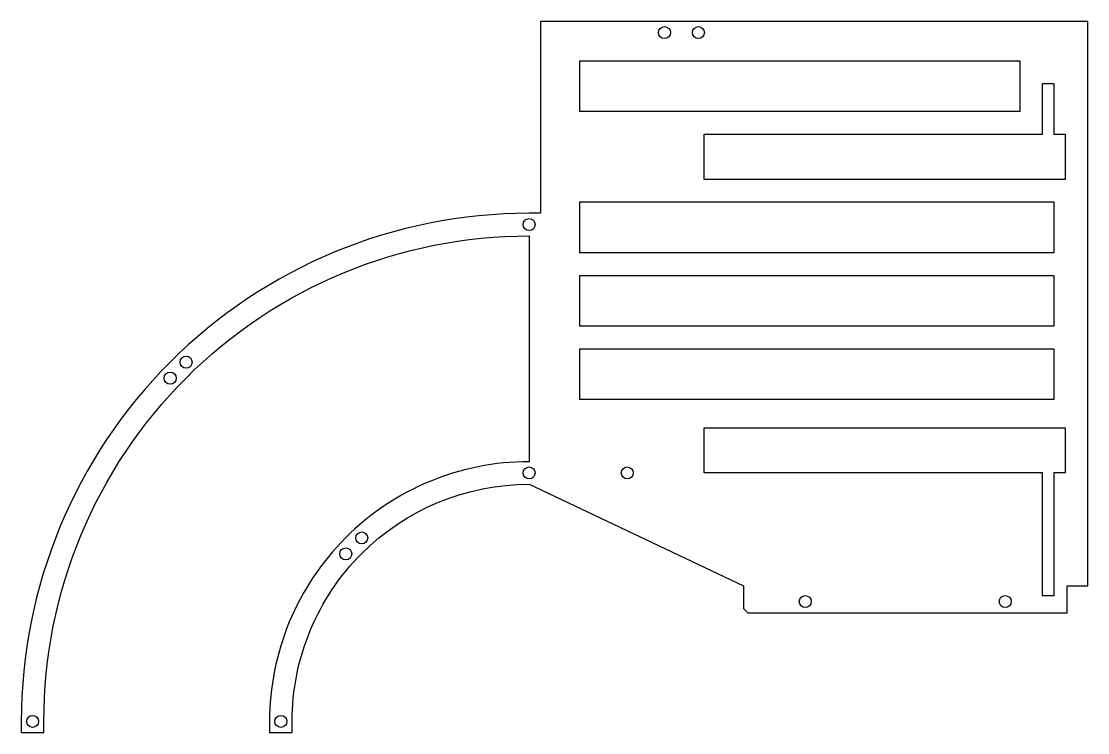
# Model space of a CAD drawing. Header units: inches. Extents: x -11.2 to 12.4, y -0.3 to 15.5.
import ezdxf

# ---------------------------------------------------------------- set-up
doc = ezdxf.new("R2010")
doc.units = ezdxf.units.IN
doc.header["$MEASUREMENT"] = 0

msp = doc.modelspace()

# ---------------------------------------------------------------- linework, layer by layer
msp.add_lwpolyline([(4.847, 2.403), (11.923, 2.403), (11.923, 3), (12.375, 3), (12.375, 15.5), (0.25, 15.5), (0.25, 11.25), (0, 11.25, 0.414214), (-11.25, 0), (-11.25, -0.25), (-10.75, -0.25), (-10.75, 0, -0.414214), (0, 10.75), (0, 5.75, 0.414214), (-5.75, 0), (-5.75, -0.25), (-5.25, -0.25), (-5.25, 0, -0.414214), (0, 5.25), (4.75, 3), (4.75, 2.5)], format="xyb", close=True)
for points in [[(10.875, 14.625), (10.875, 13.5), (1.125, 13.5), (1.125, 14.625)], [(11.375, 13), (11.375, 14.125), (11.625, 14.125), (11.625, 13), (11.875, 13), (11.875, 12), (3.875, 12), (3.875, 13)], [(11.625, 11.5), (11.625, 10.375), (1.125, 10.375), (1.125, 11.5)], [(11.625, 8.75), (1.125, 8.75), (1.125, 9.875), (11.625, 9.875)], [(11.625, 8.25), (11.625, 7.125), (1.125, 7.125), (1.125, 8.25)], [(11.375, 2.778), (11.375, 5.5), (3.875, 5.5), (3.875, 6.5), (11.875, 6.5), (11.875, 5.5), (11.625, 5.5), (11.625, 2.778)]]:
    msp.add_lwpolyline(points, close=True)
for centre in [(3, 15.25), (3.75, 15.25), (0, 11), (-7.599, 7.953), (-7.953, 7.599), (0, 5.5), (2.176, 5.5), (-3.708, 4.062), (-4.062, 3.708), (6.118, 2.653), (10.548, 2.653), (-11, 0), (-5.5, 0)]:
    msp.add_circle(centre, 0.133)

doc.saveas('drawing.dxf')
